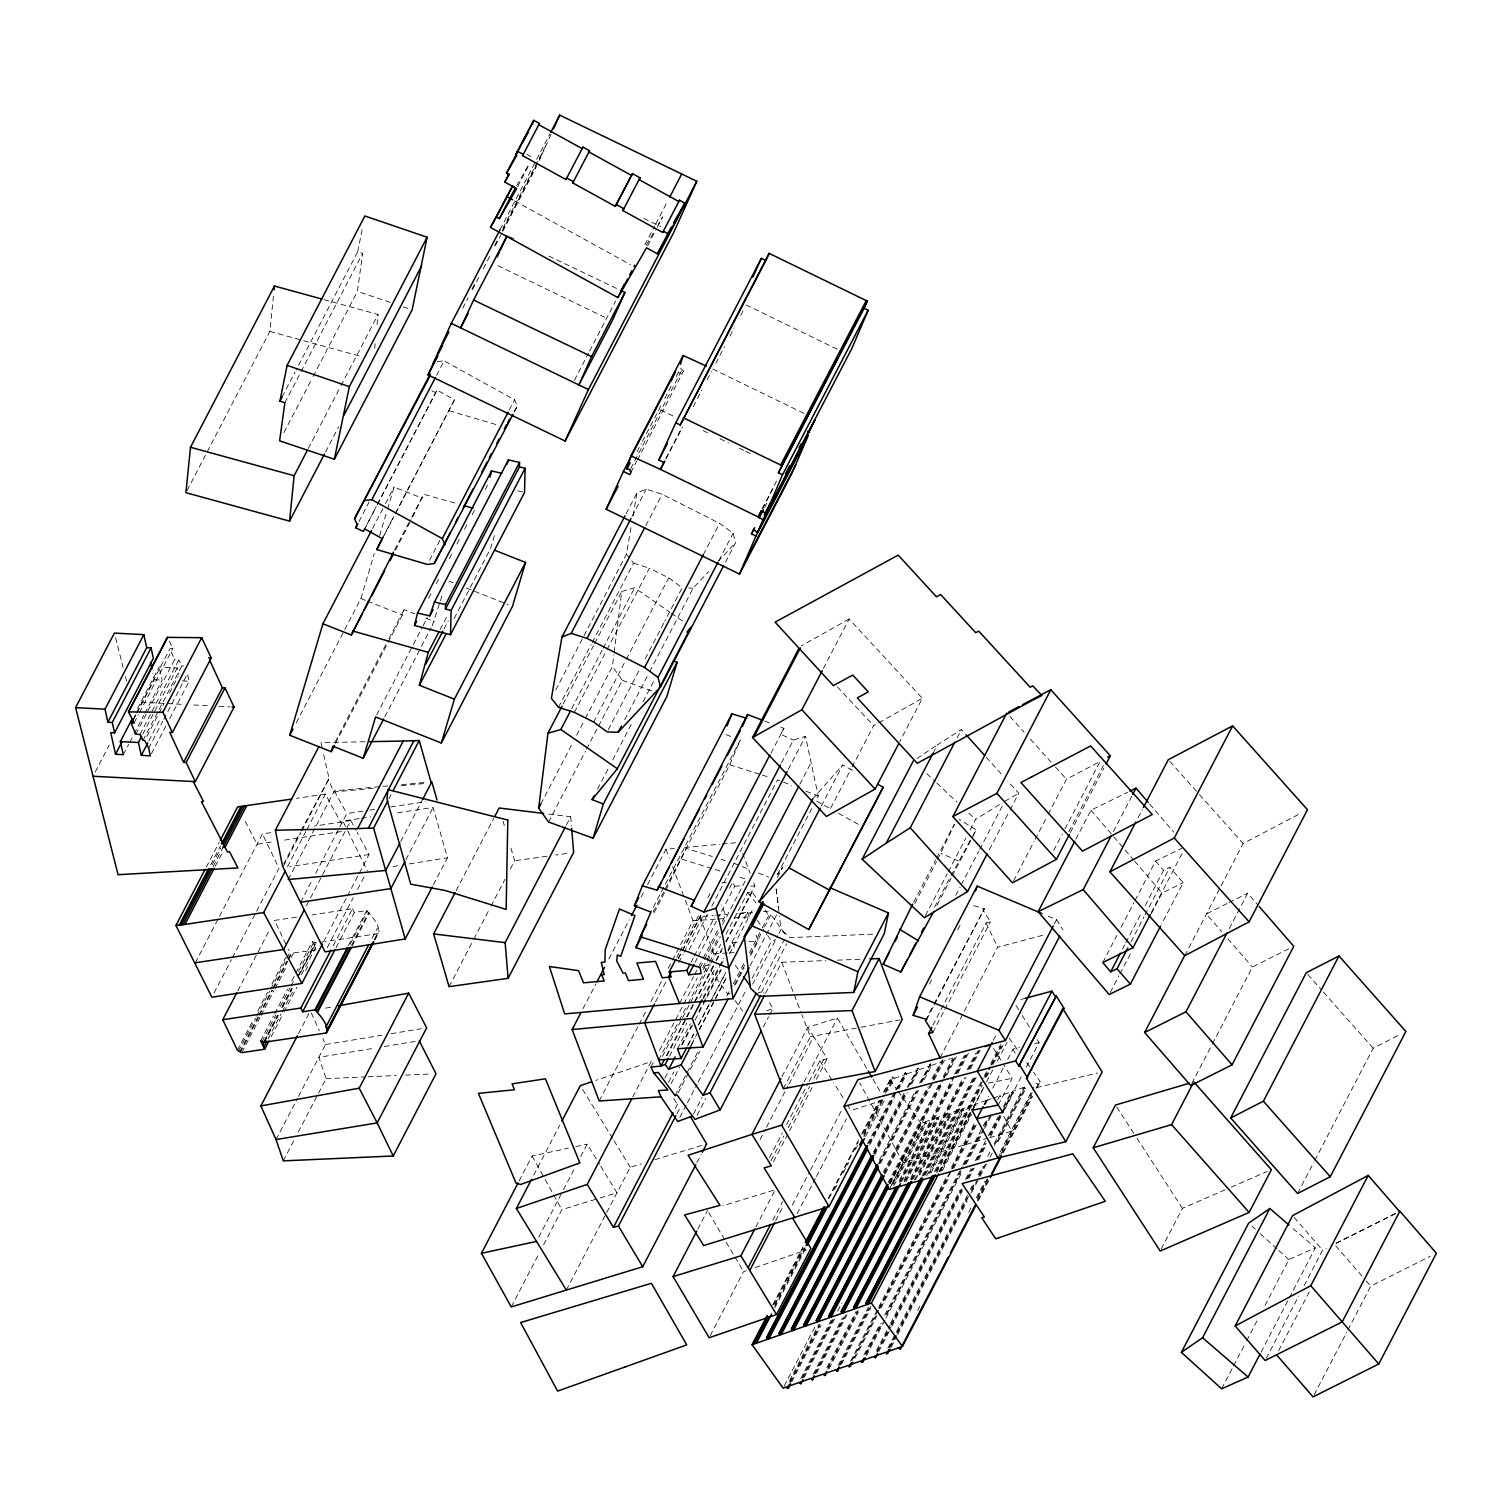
<?xml version="1.0" encoding="UTF-8"?>
<svg xmlns="http://www.w3.org/2000/svg" width="1512" height="1512" viewBox="0 0 1512 1512"><rect width="100%" height="100%" fill="white"/><g stroke="black" fill="none" stroke-linecap="round" stroke-linejoin="round"><path stroke-width="0.75" stroke-dasharray="5 3.75" d="M187.016 490.606L269.873 331.43L273.407 296.257M324.003 299.622L378.076 314.458L376.923 325.912M374.674 348.346L375.127 343.734M585.333 718.559L612.454 666.452L613.91 654.753M614.193 652.409L621.734 591.513L634.624 587.79L669.268 611.831M313.116 376.488L357.399 291.419L362.653 253.392L357.701 251.729L296.125 370.024M336.042 947.608L354.356 912.435L366.641 910.564C371.574 915.818 381.761 926.894 377.792 933.679L325.175 941.579M555.755 689.963L626.459 554.148L631.543 524.626M633.112 515.554L637.006 492.836L646.267 489.17L662.124 494.235L719.617 523.36L733.112 533.226L735.531 542.808L724.664 563.711M357.701 251.729L362.181 229.389M412.757 516.915L423.643 494.235L455.244 503.156M344.755 629.635L360.914 598.582L374.333 553.505M379.606 535.796L386.845 511.434M387.507 509.223L394.084 487.091L422.453 498.28M432.224 625.684L442.846 593.309M494.443 535.532L490.531 548.572L453.883 618.994M335.551 743.375L402.4 614.949L404.082 609.563L414.912 613.834M665.885 890.077L686.24 848.345L712.341 856.529M551.067 134.209L539.349 160.196M653.146 911.906L729.71 764.826L740.37 740.105L650.859 912.038M680.513 368.191L683.518 371.064L682.082 374.201L678.85 372.632M937.648 859.553L954.45 824.475M377.32 504.517L437.006 390.096L454.507 399.773L395.086 514.307M282.082 396.995L295.048 372.084M284.861 402.797L300 373.748M301.077 371.668L362.653 253.392M95.18 772.103L109.204 745.189M137.592 708.429L159.157 667L177.244 667.964L178.681 674.39M133.302 719.107L135.456 714.968M136.534 712.908L169.949 648.724L172.916 648.402L169.174 641.05M133.831 719.069L135.986 714.93M137.063 712.851L154.319 679.72L152.882 673.237M283.954 432.526L312.039 378.567M134.095 722.944L138.424 714.666M139.501 712.606L172.916 648.402M123.285 754.677L128.671 744.32M129.749 742.26L132.98 736.042M134.058 733.981L143.772 715.346M144.85 713.267L162.086 680.135L159.157 667M135.759 734.208L174.56 659.667L169.949 648.724M139.954 734.435L178.756 659.893L174.56 659.667M142.752 734.227L177.244 667.964M143.016 740.445L181.818 665.904L178.756 659.893M146.91 736.401L164.165 703.269M169.552 692.912L178.17 676.337M148.856 740.861L160.707 718.087M148.705 748.289L162.71 721.375M163.787 719.315L187.507 673.747L189.17 681.288L167.605 722.698M308.297 448.478L339.916 387.752M341.013 385.654L378.076 314.458M151.446 753.751L166.528 724.758M325.534 451.993L338.631 426.875M517.728 186.581L529.54 163.863M500.056 229.654L535.588 161.482M536.684 159.384L549.914 133.85M502.929 228.123L546.399 144.566M471.952 289.075L475.203 282.82M494.67 245.454L497.977 239.085M502.249 230.882L538.083 162.03M539.104 160.083L541.334 155.793M462.729 308.259L468.153 297.845M472.481 289.51L478.983 277.017M483.33 268.682L490.909 254.11M495.256 245.776L501.757 233.283M502.834 231.204L536.439 166.641M358.968 521.564L369.079 501.965M436.552 375.354L444.112 360.858L514.59 399.792L517.331 406.123L514.08 412.341M363.296 531.468L376.242 506.596M364.732 528.935L376.601 506.142M377.679 504.063L437.006 390.096M372.519 528.52L384.388 505.726M385.465 503.666L394.084 487.091M206.237 867.226L219.24 842.26M210.678 864.751L220.412 846.04M212.228 864.637L220.903 847.986M382.234 538.612L394.103 515.819M395.18 513.74L454.507 399.773M384.294 535.04L394.008 516.386M213.154 866.433L222.888 847.703M215.271 866.187L222.85 851.615M296.239 722.849L343.678 631.714M394.537 550.16L410.716 519.088M411.793 517.028L423.643 494.235M395.501 550.066L411.68 518.994M195.331 962.785L262.426 833.887L273.181 832.318M335.078 742.108L387.904 640.615M388.981 638.555L404.082 609.563M429.502 560.29L440.294 539.576M509.204 410.149L514.59 399.792M214.024 993.044L231.336 959.78M232.432 957.701L278.964 868.285L262.426 833.887M283.632 864.07L299.924 832.791M301.001 830.693L329.068 778.51L323.001 751.615M283.481 866.092L300.85 832.734M301.928 830.636L329.068 778.51M287.469 866.811L305.878 831.468M306.955 829.389L325.363 794.027L341.41 823.624M428.652 598.298L431.922 592.024M436.269 583.67L439.538 577.395M449.329 558.59L452.598 552.315M456.945 543.942L460.215 537.686M464.562 529.313L467.832 523.039M472.179 514.685L475.448 508.41M485.239 489.604L488.508 483.33M288.206 879.549L334.36 790.908L387.733 785.919M376.677 714.892L412.266 646.55M413.343 644.471L421.961 627.896M423.039 625.836L427.348 617.539M237.838 990.776L269.079 930.768M384.785 716.82L420.374 648.478M421.451 646.399L431.147 627.763M440.143 629.559L447.684 615.063M300.661 902.229L311.491 881.42M315.687 873.369L346.796 813.588L367.624 810.451M443.942 629.105L448.251 620.827M574.409 380.192L588.508 353.109M589.585 351.03L615.611 301.058M644.868 244.831L654.62 226.082M655.717 224.003L667.642 201.096M647.627 245.776L656.227 229.257M657.304 227.197L662.672 216.877L658.022 224.929M306.426 905.782L350.784 820.543L356.076 830.409M237.422 1050.216L253.581 1019.182M257.89 1010.904L267.586 992.288M271.895 984.01L285.9 957.115M238.348 1051.312L255.585 1018.2M256.662 1016.14L269.59 991.305M270.667 989.226L285.749 960.271M286.826 958.192L290.058 951.993L288.376 949.347M239.595 1052.125L257.909 1016.952M258.968 1014.873L271.895 990.039M272.973 987.979L286.978 961.084M288.055 959.005L291.287 952.806L290.058 951.993M240.295 1052.409L258.59 1017.236M259.667 1015.157L272.595 990.322M273.672 988.262L287.677 961.367M288.754 959.288L291.986 953.089L316.367 949.895M241.712 1052.654L260.026 1017.481M261.103 1015.421L274.012 990.587M275.089 988.508L286.94 965.752M291.249 957.474L293.404 953.335M260.612 1040.785L273.54 1015.969M274.617 1013.891L287.545 989.056M291.854 980.797L312.322 941.466L316.027 942.94L322.888 941.919M261.992 1041.673L275.997 1014.779M280.306 1006.501L290.002 987.884M291.079 985.805L294.311 979.606M298.62 971.328L313.702 942.354M388.811 798.922L390.984 794.745M263.542 1042.165L277.546 1015.27M281.856 1006.992L291.551 988.375M298.015 975.958L315.252 942.845M264.789 1040.672L277.717 1015.837M282.026 1007.559L291.721 988.942M298.185 976.525L314.345 945.472L312.322 941.466M264.335 1042.259L278.34 1015.365M282.649 1007.087L292.326 988.47M300.945 971.914L316.027 942.94M268.021 1038.933L280.93 1014.098M282.007 1012.038L293.857 989.264M301.398 974.786L315.403 947.892L314.345 945.472M271.12 1036.797L282.971 1014.042M284.048 1011.963L296.976 987.147M305.594 970.591L307.749 966.452M323.549 941.844L346.286 898.185M347.363 896.106L358.193 875.316M359.27 873.237L369.004 854.526L357.134 832.394M327.235 947.684L353.241 897.731M357.569 889.396L365.148 874.843M333.169 945.945L352.561 908.712L311.963 914.911M298.507 1033.622L309.261 1012.946M400.699 841.579L422.169 800.358M348.327 945.737L366.641 910.564M350.179 944.131L367.416 911.018M351.559 945.265L368.796 912.152M352.126 945.907L369.363 912.794M405.877 859.742L433.793 806.142M372.084 938.29L377.471 927.952M374.674 938.82L378.983 930.542M374.56 939.897L377.792 933.679M374.863 939.916L379.172 931.638M276.034 1139.557L297.543 1098.241M298.507 1096.389L325.515 1044.508L322.831 1038.593M636.968 451.861L641.315 443.488M642.411 441.391L660.914 405.84M664.808 398.45L671.8 384.936M676.147 376.564L679.417 370.289M630.731 468.569L682.422 369.136M630.901 472.5L636.703 460.99M637.44 459.95L683.518 371.064M283.292 1160.876L293.99 1140.313M298.261 1132.091L326.101 1078.642L318.843 1057.323L375.127 1048.062M626.138 513.74L637.006 492.836M433.377 884.822L447.476 857.776L433.112 807.446L396.106 813.021M632.129 516.348L646.267 489.17M665.904 458.23L682.158 427.008M665.942 459.005L682.309 427.575M693.195 406.671L696.446 400.396M697.372 398.62L701.889 389.945M707.125 379.89L711.472 371.555M715.8 363.239L724.475 346.588M729.88 336.174L734.227 327.839M740.729 315.346L743.98 309.11M645.813 525.59L662.124 494.235M456.189 890.549L493.8 818.313M558.514 707.332L591.135 644.641M592.231 642.543L633.566 563.144L626.459 554.148M563.144 704.063L593.517 645.7M594.594 643.621L621.734 591.513M571.706 708.655L602.078 650.311M603.156 648.213L634.624 587.79M574.352 712.379L605.896 651.785M606.973 649.688L649.404 568.21L668.682 577.867L682.177 587.733L664.77 621.167M540.861 804.006L572.311 743.564M576.658 735.229L584.256 720.638M449.083 986.656L472.708 941.258M473.785 939.198L489.907 908.221M490.984 906.16L504.951 879.322M510.319 869.003L514.628 860.744L510.111 845.359M593.63 722.037L625.174 661.443M626.27 659.364L668.682 577.867M548.572 822.037L585.465 751.162M586.543 749.083L597.391 728.236M598.487 726.157L622.358 680.305L612.454 666.452M608.221 729.823L639.765 669.23M645.189 658.778L663.692 623.265M703.307 554.715L719.617 523.36M566.395 825.004L570.685 816.745L545.832 813.702M624.645 719.788L648.572 673.823M649.65 671.725L693.157 588.149L708.618 571.612M597.523 789.169L608.372 768.323M612.7 759.988L632.243 722.471M643.091 701.644L653.94 680.797M718.956 560.385L733.112 533.226M762.142 508.769L777.319 479.606M762.634 508.637L773.464 487.828M764.6 507.389L767.869 501.115M582.933 1008.806L595.879 983.953M608.826 959.08L629.313 919.712M641.183 896.918L643.337 892.779M647.646 884.482L665.979 849.271L674.276 848.497M654.11 912.681L664.808 892.118M519.164 1180.853L532.092 1156.018L568.342 1148.194M533.698 1175.183L559.705 1125.211M771.007 753.222L783.934 728.368L779.663 726.743M823.378 668.493L849.139 618.994L922.339 698.279L899.791 741.598M599.206 1101.001L638.026 1026.402M639.103 1024.323L646.663 1009.827M650.973 1001.53L661.765 980.816M668.228 968.379L671.479 962.161M672.557 960.101L693.044 920.732L684.841 899.073M676.714 957.587L678.85 953.467M679.928 951.407L699.187 914.401M707.748 897.939L710.961 891.778M655.452 1002.021L666.301 981.156M678.094 958.513L700.755 915.006M678.453 958.702L681.666 952.522M682.725 950.481L700.925 915.516M781.515 762.861L793.384 740.086L805.48 736.306L818.275 796.087L816.121 800.226M678.756 962.577L683.027 954.355M684.104 952.295L703.382 915.289M538.707 1237.27L562.407 1191.739M563.485 1189.66L574.258 1168.965M580.721 1156.548L587.204 1144.13L599.489 1164.202M689.113 949.725L707.446 914.495M711.774 906.198L777.546 779.833L791.778 785.446M788.243 769.457L805.48 736.306M511.245 1306.935L539.255 1253.108M543.564 1244.83L561.878 1209.638L597.902 1198.638M691.116 962.161L693.271 958.041M694.329 955.981L714.666 916.915M729.653 888.13L732.866 881.95L734.662 886.334L717.538 919.239M695.048 962.426L697.183 958.324M698.26 956.264L716.461 921.299M679.568 1003.514L693.479 976.79M694.556 974.73L702.04 960.328M703.118 958.268L718.105 929.483M722.396 921.262L725.59 915.081L721.47 904.97M632.734 1096.975L651.162 1061.594L595.804 1080.4M700.132 967.604L703.345 961.443M704.422 959.383L718.332 932.658M722.623 924.418L746.172 879.19L737.308 876.431M650.935 1067.094L654.167 1060.876M659.553 1050.519L697.315 977.981M702.702 967.623L718.88 936.552M703.231 969.532L706.444 963.352M707.522 961.292L720.373 936.627M799.829 784.237L811.698 761.443M658.684 1059.931L678.17 1022.509M679.247 1020.43L686.826 1005.877M687.903 1003.798L708.466 964.278M709.563 962.199L713.891 953.883L699.867 916.707L713.456 915.478M662.426 1056.397L720.676 944.49M726.062 934.132L747.646 892.685L752.125 892.137L758.495 900.963M666.376 1055.697L714.911 962.445M715.989 960.366L724.626 943.79M725.703 941.711L754.828 885.767L753.297 881.704M666.905 1055.848L715.459 962.596M716.537 960.517L721.923 950.16M726.232 941.881L752.125 892.137M669.514 1056.226L686.769 1023.095M699.697 998.26L715.856 967.207M703.061 997.655L718.219 968.531M719.296 966.452L723.624 958.135M727.971 949.819L747.438 912.397L736.117 913.418M677.452 1048.723L690.436 1023.775M703.42 998.808L719.655 967.623M720.751 965.544L723.983 959.307M728.33 950.991L732.658 942.675L739.633 942.222M681.61 1044.471L691.324 1025.835M698.865 1011.358L702.097 1005.14M703.174 1003.061L720.411 969.929M664.883 1078.15L668.115 1071.932M682.139 1045L694.008 1022.207M695.085 1020.127L705.858 999.413M706.936 997.334L723.133 966.262M729.597 953.826L752.239 910.318M668.531 1082.29L673.917 1071.932M687.941 1045L693.328 1034.643M698.733 1024.285L711.661 999.413M712.738 997.334L725.684 972.481M687.62 1045.983L694.121 1033.509M698.449 1025.193L709.26 1004.403M710.356 1002.324L725.495 973.199M777.3 874.805L811.812 808.523M777.489 877.376L782.762 867.245L777.262 874.597M671.082 1083.726L679.72 1067.151M691.589 1044.357L698.053 1031.921M699.13 1029.861L727.178 975.977M690.833 1046.209L695.142 1037.912M699.451 1029.634L727.48 975.807M566.338 1290.095L630.258 1167.264L641.504 1163.843M821.243 806.142L842.694 764.959L852.522 770.383M675.07 1095.652L698.79 1050.065M726.837 996.2L732.224 985.843M733.301 983.764L745.17 960.97M749.498 952.692L761.349 929.899M762.426 927.82L768.909 915.384L770.931 914.647L786.259 935.833M678.17 1092.855L699.735 1051.407M734.265 985.106L745.038 964.391M750.443 954.015L763.39 929.162M764.467 927.083L770.931 914.647M735.512 984.652L744.169 968.02M750.67 955.546L758.23 940.993L755.093 932.658M830.655 808.202L851.067 769.003M852.125 766.943L873.615 725.684L922.339 698.279M675.24 1108.674L677.395 1104.516L680.721 1103.647M750.122 965.771L776.885 914.363M676.96 1113.626L680.211 1107.37M679.852 1117.311L686.316 1104.875M687.393 1102.796L697.108 1084.161M698.185 1082.082L746.72 988.848M752.125 978.472L771.536 941.182L775.75 939.651M752.579 984.199L777.886 935.588M778.945 933.565L781.042 929.502L779.436 916.026M693.498 1114.042L702.116 1097.466M758.211 989.717L784.104 939.973M697.108 1115.232L705.726 1098.657M761.443 992.326L786.75 943.715M765.507 993.478L781.761 962.275L825.798 960.592M763.258 1027.102L768.644 1016.763M769.721 1014.684L772.953 1008.466L768.361 1000.698M696.881 1162.652L701.228 1154.336M933.055 753.222L937.421 744.849L961.405 729.578L964.505 733.018M697.826 1229.067L707.503 1210.469M957.058 737.932L961.405 729.578M781.969 1076.714L807.71 1027.291L837.383 1018.048L867.037 1068.965M783.292 1088.716L810.375 1036.703L801.946 1014.817M760.063 1139.557L765.412 1129.256M766.49 1127.196L787.941 1086.013M789.018 1083.953L813.683 1036.571L807.71 1027.291M804.138 1081.912L837.383 1018.048M769.476 1157.625L782.328 1132.923M786.618 1124.682L808.069 1083.48M809.147 1081.42L819.863 1060.819L827.102 1058.721L813.683 1036.571M771.025 1160.649L783.896 1135.928M788.187 1127.687L809.638 1086.485M813.928 1078.245L823.567 1059.704M773.482 1161.726L812.095 1087.563M816.385 1079.322L827.102 1058.721M913.758 902.04L935.569 860.177M936.646 858.079L954.091 824.588M914.76 903.533L936.552 861.651M755.943 1226.893L775.297 1189.717L722.812 1205.782M925.457 915.61L947.23 873.804M948.326 871.725L965.733 838.272M970.08 829.918L975.523 819.466L1000.849 803.722M710.224 1335.663L743.545 1271.63L747.419 1270.307M934.624 907.068L949.876 877.754M950.972 875.675L971.819 837.667M772.821 1220.203L782.498 1201.605M937.005 905.253L951.18 878.018M952.258 875.939L976.242 829.88L959.251 819.466M775.618 1220.77L783.14 1206.311M792.269 1205.064L809.43 1172.102M810.508 1170.042L841.598 1110.318M955.773 895.387L960.12 887.015M961.216 884.917L978.623 851.483M979.719 849.385L1003.647 803.401M797.089 1213.645L815.327 1178.623M816.404 1176.563L846.418 1118.88M989.321 849.744L1008.92 812.114M1009.997 810.016L1018.71 793.29L1007.861 781.231M929.464 984.085L931.638 979.927M957.72 929.823L960.989 923.548M772.689 1305.083L803.08 1246.682M828.066 1198.714L860.63 1136.155M861.708 1134.057L879.077 1100.698M883.424 1092.363L889.944 1079.851L893.025 1078.774L891.985 1077.338L893.252 1076.884L894.272 1078.339L887.752 1090.851M773.653 1304.648L802.966 1248.345M829.011 1198.279L858.325 1141.976M862.672 1133.641L880.041 1100.263M884.388 1091.929L891.985 1077.338M774.919 1304.213L804.233 1247.891M834.624 1189.509L836.797 1185.332M843.318 1172.821L848.742 1162.388M855.244 1149.876L858.514 1143.62M863.938 1133.206L881.307 1099.829M885.654 1091.494L893.252 1076.884M774.692 1306.084L805.083 1247.702M863.711 1135.077L884.331 1095.463M885.427 1093.384L893.025 1078.774M774.862 1307.729L806.331 1247.249M863.881 1136.722L883.424 1099.186M925.382 1020.581L932.98 1005.971M934.076 1003.873L984.388 908.75L970.761 904.762M865.525 1136.57L884.841 1099.489L850.708 1110.64M926.78 1019.39L933.301 1006.879M934.397 1004.781L984.388 908.75M867.491 1143.904L894.631 1091.758M895.728 1089.679L905.669 1072.556L906.69 1073.992L899.092 1088.602M868.757 1143.469L895.898 1091.324M896.994 1089.245L905.669 1072.556M869.627 1143.261L896.767 1091.116M897.844 1089.037L905.442 1074.446L904.403 1072.991M869.778 1144.905L894.745 1096.937M932.904 1025.231L986.164 922.944L990.473 921.734L982.97 909.94M932.866 1032.375L943.734 1011.49M944.83 1009.411L990.473 921.734M1013.607 880.74L1034.095 841.371M1035.172 839.311L1047.041 816.518M1048.118 814.439L1066.451 779.228L1100.074 761.481L1063.39 831.921M873.426 1152.068L906.009 1089.509M907.087 1087.411L918.105 1068.209L919.145 1069.646L911.547 1084.255M873.596 1153.713L904.006 1095.312M908.334 1086.977L918.105 1068.209M874.465 1153.505L905.953 1093.044M910.3 1084.69L917.897 1070.099L916.858 1068.644M874.635 1155.149L907.2 1092.59M879.341 1160.233L915.176 1091.399M919.523 1083.064L930.542 1063.881L931.581 1065.317L922.906 1082.006M878.434 1163.975L916.442 1090.984M920.77 1082.649L930.542 1063.881M879.304 1163.767L917.293 1090.776M921.64 1082.441L930.315 1065.752L929.275 1064.297M880.57 1163.333L918.559 1090.341M940.029 1057.852L997.618 947.211L1044.773 934.737M883.102 1172.594L927.612 1087.09M931.94 1078.755L940.634 1062.067M884.369 1172.159L928.878 1086.656M933.206 1078.302L942.978 1059.534M884.142 1174.03L931.902 1082.271M932.98 1080.192L942.751 1061.424L941.711 1059.988M885.389 1173.596L933.15 1081.836M934.246 1079.757L944.017 1060.97L951.464 1058.381M1053.694 850.576L1062.312 834M1068.852 831.77L1103.363 765.488M887.941 1182.856L938.952 1084.841M943.299 1076.506L953.07 1057.738M1070.42 832.45L1103.854 768.228M889.188 1182.422L942.373 1080.229M943.469 1078.15L953.24 1059.364M890.039 1182.214L943.242 1080.022M944.32 1077.943L955.187 1057.077M784.18 1386.05L815.667 1325.57M889.491 1183.764L920.978 1123.284L924.059 1122.188L925.079 1123.643L893.611 1184.104M890.228 1183.858L941.239 1085.843M946.682 1075.41L956.453 1056.642M789.453 1380.796L818.748 1324.474M891.494 1184.765L924.059 1122.188M889.207 1189.471L903.099 1162.766L987.449 1138.253M789.604 1382.44L820.014 1324.039M892.741 1184.312L925.306 1121.753L936.476 1117.859L937.516 1119.296L904.932 1181.855M790.474 1382.233L819.787 1325.929M791.74 1381.798L821.054 1325.476M893.781 1185.767L926.346 1123.189L925.306 1121.753M1075.864 839.198L1090.965 810.205L1127.82 792.156M899.281 1180.588L953.562 1076.317M954.658 1074.238L964.429 1055.471M899.451 1182.233L954.809 1075.882M955.905 1073.785L965.677 1055.017M900.302 1182.044L952.428 1081.93M956.756 1073.596L966.527 1054.828M901.568 1181.609L953.675 1081.515M958.022 1073.161L968.89 1052.314M800.774 1378.547L831.184 1320.146M903.911 1180.418L936.476 1117.859M802.04 1378.112L832.45 1319.73M904.1 1182.082L937.742 1117.425L948.931 1113.512L949.971 1114.968L918.483 1175.448M802.891 1377.886L833.282 1319.503M837.629 1311.169L841.976 1302.815M804.157 1377.451L834.548 1319.069M906.198 1181.42L938.782 1118.861L937.742 1117.425M910.64 1178.358L962.747 1078.264M967.094 1069.91L975.769 1053.24M910.81 1180.003L962.917 1079.908M968.341 1069.475L978.113 1050.708M911.66 1179.795L964.864 1077.602M969.192 1069.249L978.963 1050.481M912.908 1179.36L966.111 1077.168M970.458 1068.833L980.211 1050.065M813.229 1374.2L842.543 1317.878M914.193 1180.248L948.931 1113.512M814.495 1373.746L843.809 1317.443M915.459 1179.814L950.197 1113.078L961.348 1109.184L962.388 1110.64L929.823 1173.199M815.365 1373.576L845.756 1315.175M816.612 1373.123L847.022 1314.741M919.75 1175.013L951.237 1114.533L950.197 1113.078M921.98 1176.09L974.087 1075.996M993.252 1040.426L996.465 1034.284M923.246 1175.656L975.353 1075.561M1054.355 923.889L1056.529 919.712L1046.058 915.27M924.097 1175.448L976.204 1075.353M925.344 1175.013L977.451 1074.9M826.743 1367.793L856.057 1311.471M926.61 1175.92L961.348 1109.184M827.99 1367.339L857.304 1311.036M928.954 1173.388L962.615 1108.75L973.804 1104.837L974.843 1106.293L941.182 1170.931M827.782 1369.229L858.173 1310.847M829.048 1368.814L858.362 1312.492M931.09 1172.764L963.654 1110.205L962.615 1108.75M934.416 1171.743L983.272 1077.905M984.35 1075.807L986.523 1071.649M990.87 1063.295L1000.642 1044.527M935.682 1171.327L983.443 1079.568M984.52 1077.47L989.963 1067.056M991.04 1064.958L1000.812 1046.191M936.533 1171.101L981.042 1085.597M985.389 1077.262L990.814 1066.829M991.91 1064.75L1001.681 1045.983M1113.38 831.619L1131.694 796.427M936.703 1172.764L982.29 1085.181M986.637 1076.827L988.81 1072.651M993.157 1064.316L1002.928 1045.548M838.102 1365.525L868.493 1307.124M939.065 1171.573L971.63 1109.014M939.784 1171.687L972.348 1109.128M973.444 1107.049L985.389 1084.104M986.467 1082.025L992.987 1069.513M997.315 1061.159L1007.087 1042.392M839.368 1365.09L868.663 1308.768M940.313 1171.138L983.783 1087.733M840.218 1364.882L870.61 1306.481M841.466 1364.448L870.78 1308.126M942.43 1170.496L971.743 1114.193M850.538 1361.197L877.678 1309.052M878.755 1306.973L947.155 1175.58M951.502 1167.245L975.372 1121.356M984.066 1104.686L986.24 1100.509L987.26 1101.946L988.508 1101.511L987.487 1100.056L991.211 1098.77M984.199 1104.573L988.47 1096.37M992.741 1088.168L1003.42 1067.661M1007.691 1059.458L1013.04 1049.196L1019.542 1047.533M851.785 1360.743L877.829 1310.696M878.926 1308.617L950.575 1170.968M951.653 1168.889L975.542 1123M985.314 1104.232L987.487 1100.056M853.732 1358.456L878.699 1310.488M879.776 1308.409L951.426 1170.761M952.522 1168.681L975.316 1124.89M854.979 1358.022L876.695 1316.309M881.023 1307.956L949.423 1176.582M953.77 1168.247L976.563 1124.437M1138.026 817.86L1142.354 809.544M864.032 1354.771L880.324 1323.491M884.671 1315.138L961.745 1167.075M962.823 1164.996L985.635 1121.186M865.299 1354.317L881.59 1323.038M885.938 1314.703L963.012 1166.64M964.089 1164.542L980.381 1133.263M984.728 1124.928L987.979 1118.672M997.75 1099.904L999.923 1095.727L1011.112 1091.834L1012.133 1093.271L990.417 1134.983M866.168 1354.128L882.441 1322.849M886.788 1314.495L960.611 1172.688M964.958 1164.353L983.405 1128.897M984.501 1126.818L991.003 1114.306M866.338 1355.773L884.803 1320.316M885.881 1318.237L961.878 1172.254M966.225 1163.919L983.594 1130.541M984.671 1128.462L992.269 1113.853M998.26 1105.026L1012.152 1078.321L1003.495 1064.391M876.487 1350.424L889.528 1325.4M890.606 1323.302L960.082 1189.849M965.506 1179.417L970.95 1168.984M975.278 1160.649L987.223 1137.704M988.319 1135.625L998.09 1116.858M1003.514 1106.425L1011.112 1091.834M876.658 1352.068L889.68 1327.045M890.776 1324.947L961.33 1189.396M966.773 1178.963L972.197 1168.549M976.525 1160.195L985.219 1143.526M989.566 1135.172L1002.588 1110.148M1003.666 1108.069L1012.36 1091.38L1023.529 1087.487L1024.569 1088.923L995.255 1145.245M877.508 1351.86L890.549 1326.837M891.626 1324.758L962.199 1189.188M967.623 1178.774L973.048 1168.341M977.395 1160.006L986.07 1143.318M1002.777 1112.284L1021.98 1075.372M1026.251 1067.17L1039.065 1042.562L1035.682 1037.1M878.774 1351.426L890.719 1328.481M891.815 1326.402L962.369 1190.851M968.89 1178.339L974.314 1167.907M978.661 1159.553L986.259 1144.962M990.606 1136.627L1003.628 1111.603M1004.705 1109.506L1013.399 1092.836L1012.36 1091.38M887.827 1348.175L895.425 1333.565M896.521 1331.486L969.249 1191.758M970.345 1189.679L972.499 1185.502M977.943 1175.07L982.271 1166.735M987.714 1156.302L989.869 1152.144M994.216 1143.79L1023.529 1087.487M889.094 1347.721L895.614 1335.209M896.692 1333.13L967.264 1197.58M971.592 1189.245L974.862 1182.97M979.209 1174.635L983.537 1166.3M994.405 1145.434L1024.796 1087.052L1025.816 1088.489L996.502 1144.792M889.944 1347.532L896.465 1335.02M897.561 1332.922L970.288 1193.214M971.384 1191.116L977.886 1178.604M978.982 1176.525L985.484 1164.013M891.211 1347.079L896.635 1336.665M897.712 1334.567L967.189 1201.095M971.536 1192.76L979.133 1178.169M980.23 1176.071L988.905 1159.402M990.001 1157.304L992.174 1153.146M917.614 1310.469L920.884 1304.213M968.644 1212.454L971.895 1206.198M976.242 1197.844L984.936 1181.174M1000.131 1151.974L1033.792 1087.317M977.508 1197.428L987.279 1178.661M997.939 1157.927L1032.091 1092.288M977.281 1199.299L988.149 1178.434M1001.171 1153.41L1031.562 1095.028M977.451 1200.944L988.3 1180.097M1002.418 1152.994L1031.732 1096.672M1036.079 1088.338L1038.234 1084.161L1037.213 1082.724L1040.313 1081.647L1033.565 1072.197M978.415 1200.509L989.283 1179.662M1003.401 1152.541L1032.696 1096.238M1037.043 1087.903L1040.313 1081.647M1102.758 962.539L1116.763 935.626M1121.072 927.328L1134 902.494M1135.077 900.415L1155.565 861.084L1181.855 848.213M1122.547 949.026L1124.701 944.887M1125.778 942.808L1140.88 913.834M1145.189 905.537L1163.503 870.345L1169.834 867.283L1183.178 882.687L1161.632 924.097M1131.033 941.825L1143.96 916.99M1145.038 914.911L1169.834 867.283M1151.35 912.511L1182.611 852.466M1110.262 992.439L1118.88 975.883M1119.957 973.804L1130.749 953.108M1151.218 913.758L1162.01 893.063L1183.178 882.687M1184.765 955.66L1243.129 843.526L1301.246 812.965M1229.275 928.595L1247.683 893.233L1257.719 904.819M1191.796 1083.48L1211.282 1046.039M1212.359 1043.96L1252.427 967.018L1289.641 948.364M1161.235 1249.006L1182.422 1208.315L1224.966 1189.868M1297.598 1193.478L1313.796 1162.35M1314.873 1160.29L1373.198 1048.232L1399.753 1034.605M1221.62 1388.81L1232.469 1367.963M1233.565 1365.884L1245.491 1342.958M1246.587 1340.879L1258.513 1317.954M1265.015 1305.442L1288.886 1259.591L1315.364 1247.816L1290.738 1226.553M1261.121 1352.03L1288.243 1299.923M1289.32 1297.844L1315.364 1247.816M1266.224 1358.419L1298.732 1295.973M1304.157 1285.578L1322.565 1250.178L1326.364 1248.288M1278.698 1350.632L1310.242 1290.019M1314.155 1394.801L1346.795 1332.11M1347.872 1330.012L1370.722 1286.145L1430.333 1256.283M783.934 728.368L780.627 734.322L793.384 740.086M972.934 835.72L976.242 829.88M516.631 185.674L529.313 163.674M646.418 245.076L653.373 232.999M514.08 411.699L517.331 406.123M812.738 798.903L842.694 764.959M718.03 561.557L735.531 542.808M917.009 758.495L937.421 744.849M1004.743 801.303L1018.71 793.29M849.139 618.994L801.473 645.813M1227.007 903.59L1206.33 913.966L1221.696 931.638M1229.067 902.569L1247.683 893.233M1336.23 1243.034L1399.847 1211.169M1336.003 1243.45L1395.538 1213.663M1231.316 1187.109L1267.15 1171.554M766.66 1010.829L772.953 1008.466M729.899 993.46L727.877 994.197L711.094 970.969L706.614 971.498L703.741 965.639L711.793 964.788M755.924 993.8L762.842 991.305L763.9 993.119M1024.569 1088.923L1025.816 1088.489M894.272 1078.339L905.442 1074.446M906.69 1073.992L917.897 1070.099M919.145 1069.646L930.315 1065.752M931.581 1065.317L942.751 1061.424M986.24 1100.509L975.07 1104.403L976.091 1105.839M993.063 1098.109L998.657 1096.162L1000.963 1097.183L999.923 1095.727M1012.133 1093.271L1013.399 1092.836M925.079 1123.643L926.346 1123.189M937.516 1119.296L938.782 1118.861M949.971 1114.968L951.237 1114.533M755.187 1267.642L806.633 1249.914M1038.234 1084.161L1035.947 1083.159M962.388 1110.64L963.654 1110.205M654.98 1159.723L706.652 1143.922M600.151 1197.939L616.972 1192.798L600.718 1166.224M989.661 1137.61L1011.83 1131.222L1002.91 1114.816M1020.846 999.489L1025.287 998.298M1034.737 1043.658L1039.065 1042.562M1036.495 1087.638L1097.617 1073.01M575.826 1146.587L587.204 1144.13M988.111 1083.178L1012.152 1078.321M856.416 1028.084L810.375 1036.703M861.046 1027.215L899.961 1019.92M325.59 1008.145L332.054 1006.973M325.515 1044.508L381.799 1035.247M391.079 1033.698L421.262 1028.727M384.407 1046.531L416.915 1041.163M393.12 866.527L397.75 865.771M409.298 863.919L447.476 857.776M369.004 854.526L289.718 866.659M566.773 853.448L555.717 855.017M350.784 820.543L314.364 826.1M341.372 831.524L281.1 840.634M271.139 842.165L257.04 844.244L243.715 818.597M325.363 794.027L296.295 798.393M369.93 810.092L374.56 809.392M390.739 806.954L425.439 801.719M359.1 818.616L342.903 821.073L346.796 828.973M361.406 818.275L370.667 816.877M296.522 917.179L274.466 920.411L286.392 945.208M546.871 856.264L514.628 860.744M437.422 361.576L444.112 360.858M750.803 886.183L754.828 885.767M401.663 784.615L427.178 782.233M373.256 788.3L333.793 791.986L328.142 778.567M401.096 785.692L426.63 783.31M684.558 847.533L719.731 844.225M722.074 844.017L736.155 842.694M721.867 882.951L726.27 882.554M734.662 886.334L742.978 885.597M715.724 915.27L727.045 914.231M738.895 913.891L754.507 912.473M763.428 911.66L770.118 911.056M693.044 920.732L715.932 919.164M718.219 919.012L725.08 918.559M734.227 917.935L750.235 916.839M748.931 941.598L758.23 940.993M713.891 953.883L727.348 952.995M729.597 952.862L734.076 952.56M326.101 1078.642L365.847 1076.865M368.191 1076.771L396.257 1075.523M405.613 1075.108L431.336 1073.955M872.651 934.189L789.907 937.629L781.042 929.502M837.383 960.139L860.574 959.251M364.978 741.768L320.979 742.657L322.491 749.385M688.773 587.979L693.157 588.149M181.818 665.904L183.557 665.998M182.366 680.929L189.17 681.288M154.319 679.72L162.086 680.135M181.156 704.308L138.386 702.04M219.032 706.312L229.881 706.898M193.706 704.97L209.922 705.839M517.765 490.814L524.513 492.534M269.873 331.43L301.36 340.068M303.628 340.691L359.988 356.133M449.026 410.697L497.353 424.948M681.95 859.213L712.946 868.852M715.157 869.551L721.81 871.611M729.71 764.826L760.158 774.371M762.332 775.07L768.852 777.111M721.035 859.251L725.382 860.63M633.566 563.144L649.404 568.21M390.247 302.419L357.399 291.419M403.402 306.86L407.767 308.353M622.358 680.305L652.031 691.078M764.694 721.073L771.101 723.511M725.949 734.605L732.016 736.911M448.913 581.118L453.241 582.819M466.395 588.055L508.108 604.573M425.722 618.125L434.379 621.545M360.914 598.582L365.28 600.302M367.473 601.171L402.4 614.949M734.076 863.352L750.349 869.778M806.047 791.173L818.275 796.087M758.495 873.048L768.701 877.149M958.589 861.008L940.918 853.278M548.856 256.038L618.578 289.454M643.791 218.446L660.801 226.649M497.92 265.715L606.671 318.2M739.538 448.308L743.62 450.292M746.134 304.951L837.667 349.461M712.795 369.022L804.308 413.551M660.555 409.884L675.429 417.123M703.042 430.542L709.412 433.642M720.033 438.801L728.519 442.94M745.718 451.294L751.993 454.356M431.789 390.776L435.569 392.629M514.647 200.888L630.391 264.638M526.837 154.394L530.807 156.586M816.707 801.114L830.598 808.882M838.555 813.305L858.4 824.399M671.196 613.173L684.048 622.093M1251.936 1226.138L1255.262 1229.143M1260.252 1233.66L1277.092 1248.912M1278.793 1250.443L1288.886 1259.591M926.761 773.615L935.172 781.515M936.854 783.103L957.02 802.078M968.795 813.135L975.523 819.466M837.383 686.939L873.615 725.684M1009.94 716.48L1024.059 732.167M1030.352 739.141L1053.902 765.28M1055.471 767.019L1066.451 779.228M986.183 757.134L1001.681 774.352M1169.853 761.462L1197.92 792.874M1199.47 794.632L1243.129 843.526M1373.198 1048.232L1323.246 991.891M1307.823 974.484L1321.715 990.152M1227.838 938.725L1252.427 967.018M1335.701 1245.812L1364.637 1279.133M1366.149 1280.872L1370.722 1286.145M1294.083 1217.387L1322.565 1250.178M1149.611 803.987L1173.766 832.167M1155.565 861.084L1163.503 870.345M1090.965 810.205L1133.036 859.27M1134.548 861.027L1162.01 893.063M747.646 892.685L756.076 902.872M764.977 909.959L768.909 915.384M735.323 965.28L740.804 972.877M735.021 1000.528L742.675 1011.112M1009.26 1038.234L1017.368 1049.555M1026.818 1062.766L1032.205 1070.307M889.944 1079.851L896.692 1089.283M898.033 1091.173L920.978 1123.284M757.38 920.317L762.539 927.914M767.68 935.493L771.536 941.182M1116.725 1107.011L1135.701 1136.287M1136.967 1138.253L1182.422 1208.315M1056.529 919.712L1063.012 929.899M843.091 1097.731L833.641 1082.724M819.863 1060.819L832.394 1080.74M1016.007 1005.442L1020.959 1013.399M1022.188 1015.384L1029.615 1027.328M993.611 1048.477L1002.267 1062.407M582.574 1089.377L612.776 1138.687M673.823 1098.657L677.395 1104.516M614.004 1140.691L630.258 1167.264M708.75 1212.586L724.985 1240.142M726.157 1242.108L743.545 1271.63M872.972 1079.133L881.269 1093.384M847.816 1105.461L849.744 1108.92M532.092 1156.018L544.093 1177.621M545.189 1179.587L561.878 1209.638M334.36 790.908L346.796 813.588M903.099 1162.766L859.742 1083.083M1013.04 1049.196L1015.27 1053.297M347.779 830.957L367.321 870.666M315.403 947.892L315.913 948.931M352.561 908.712L354.356 912.435M986.164 922.944L997.618 947.211M311.283 1012.964L319.334 1030.806M781.761 962.275L801.114 1012.624M665.979 849.271L669.268 857.928M672.557 866.584L684.029 896.899M742.619 853.411L750.047 873.104M732.658 942.675L734.851 948.515M747.438 912.397L749.952 919.05M503.042 821.186L504.328 825.571M115.573 637.667L123.115 667.397M125.439 676.544L126.611 681.118M776.091 888.848L778.623 907.351M776.223 889.037L779.171 913.777M570.685 816.745L571.46 826.024"/><path stroke-width="1.5" d="M445.435 609.109L445.549 604.554L519.542 462.426L508.41 459.913L434.416 602.059L429.843 615.856L417.52 613.097L414.496 625.477L450.519 634.681L524.513 492.534L525.118 468.248L519.429 466.962L445.435 609.109L451.124 610.394L525.118 468.248M450.519 634.681L451.124 610.394M519.429 466.962L519.542 462.426M321.754 298.998L274.447 286.014L190.493 447.287L185.919 492.685L289.567 521.111L324.456 454.091M274.069 289.775L274.447 286.014M289.567 521.111L294.141 475.713L307.219 450.576M673.35 660.838L677.092 662.332L666.886 696.484L593.101 838.196L548.572 822.037L538.688 808.164L547.949 733.244L562.048 706.142M625.042 515.819L561.954 637.006L551.408 698.317L558.514 707.332L574.352 712.379L593.63 722.037L607.125 731.902L618.106 732.318L660.479 686.996L723.568 565.809M334.36 459.232L349.348 386.656L427.121 237.233L364.865 215.989L287.091 365.394L279.928 401.152L284.861 402.797L279.625 440.824L334.36 459.232L412.133 309.828L427.121 237.233M762.218 902.116L744.301 936.533L750.462 988.243L759.326 996.37L853.694 992.439L857.909 971.725L888.489 912.983L830.012 887.695M888.489 912.983L884.274 933.698L853.694 992.439M494.613 550.198L525.552 562.445L454.394 699.149L419.372 685.276L428.274 652.352L439.066 631.638M690.058 964.202L686.845 970.383L688.621 974.767L701.095 973.633L700.132 967.604L635.909 947.646L650.859 912.038L634.416 905.782L642.373 885.786L657.191 890.228L747.571 714.571L762.558 720.26M742.373 726.573L747.571 714.571M490.001 477.13L491.513 470.95L501.776 473.256M334.473 745.435L331.222 751.653L289.756 735.267L322.925 623.794L351.294 634.983L393.46 552.239M593.101 838.196L603.326 804.044L677.092 662.332M331.222 751.653L332.923 746.248L363.22 758.249L375.6 716.953L441.334 743.016L512.492 606.312L525.552 562.445M454.394 699.149L441.334 743.016M739.481 574.069L755.981 536.004L808.24 435.607L791.74 473.691L739.481 574.069L606.161 509.242L623.36 471.46L629.824 474.598L631.26 471.442L629.653 470.667L630.164 469.514L626.875 469.041L630.901 455.887L683.159 355.49L706.444 366.131M680.476 364.26L683.159 355.49M506.917 464.279L508.41 459.913M1041.862 913.494L977.206 886.108L919.617 996.748L913.172 1015.402L926.78 1019.39L925.382 1020.581L932.866 1032.375L928.557 1033.584L940.029 1057.852M975.561 890.87L977.206 886.108M727.102 725.836L731.884 713.853L746.682 718.276M696.805 181.289L673.558 232.81L565.148 441.069L428.028 374.9L451.275 323.36L588.414 389.529L696.805 181.289L559.686 115.12L550.765 132.319M755.981 536.004L751.483 533.925L753.562 529.332L757.455 532.583L762.993 519.826L758.287 516.972L761.065 510.848L766.074 513.267L782.536 474.73L868.153 310.262L864.032 308.278L778.415 472.746L782.536 474.73M868.153 310.262L851.691 348.8L766.074 513.267M559.686 115.12L553.486 128.804M757.455 532.583L815.251 419.429L762.993 519.826M624.947 292.496L591.589 356.567L578.85 384.936L612.209 320.865L624.947 292.496L620.714 290.455M565.148 441.069L588.414 389.529M680.249 424.985L765.847 260.518L761.386 258.325L675.769 422.793L680.249 424.985L769.098 253.355L867.302 301.115L864.032 308.278M765.847 260.518L769.098 253.355M671.101 381.005L674.711 373.048M675.769 422.793L658.816 460.007L663.73 462.407L660.536 469.419L758.287 516.972L761.538 510.716M752.825 277.131L761.386 258.325M778.415 472.746L867.302 301.115M497.202 256.908L499.603 251.748M500.396 250.047L506.955 235.966L473.596 300.037L460.631 327.896L468.172 313.419M933.736 911.528L900.831 971.97L883.159 964.24L912.681 904.138M513.003 414.401L434.209 563.522L427.348 564.448L376.753 549.536L382.234 538.612L364.732 528.935L363.296 531.468L355.736 527.783L357.21 524.758L354.526 518.805L430.334 373.823M93.026 776.242L193.234 781.553L203.477 801.36L201.436 801.681L227.499 852.05L229.484 851.634L237.932 867.926L118.068 874.692L75.6 707.635L114.402 633.093L143.829 634.643L146.702 647.684L107.9 722.226L112.266 722.452L151.068 647.911L146.702 647.684M107.9 722.226L105.027 709.185L143.829 634.643M279.928 401.152L282.082 396.995M132.206 718.767L120.355 741.542L123.285 754.677L115.517 754.261L110.735 732.621L114.572 732.847L153.374 658.306L151.068 647.911M141.674 736.287L138.442 742.505L141.315 755.357L150.349 755.83L148.705 748.289L144.755 740.54L143.016 740.445L139.954 734.435L135.759 734.208L131.147 723.265L134.095 722.944L128.501 711.925L167.303 637.365L201.701 637.686L211.207 657.966L172.406 732.526L169.741 732.375L183.595 762.332L186.184 762.464L195.275 781.647L193.234 781.553M128.501 711.925L167.7 637.365M131.147 723.265L133.302 719.107M115.517 754.261L121.981 741.844M172.406 732.526L162.88 712.228L201.701 637.686M141.315 755.357L147.779 742.921M343.923 415.214L421.697 265.81M183.595 762.332L222.396 687.79L209.525 659.969M186.184 762.464L224.986 687.922L222.396 687.79M499.357 218.635L516.65 188.641L504.743 182.064L509.015 174.712L506.482 173.256L516.802 155.358L515.668 154.734L533.755 120.355L539.444 123.493L522.623 155.679L565.96 179.55L566.811 178.114L573.426 181.761L572.764 182.933L615.327 206.369L632.47 173.634L640.011 177.792L622.868 210.565L662.672 232.47L663.39 231.204L668.739 234.133L657.399 253.808L646.55 247.836L617.86 297.58L490.436 227.405L512.549 186.071L515.479 187.658L499.357 218.635L496.427 217.029L512.549 186.071M506.482 173.256L533.755 120.355M504.743 182.064L509.053 173.804M195.275 781.647L234.076 707.106L224.986 687.922M451.03 323.908L500.056 229.654M437.875 353.071L448.818 331.997M432.867 364.165L442.695 345.303M428.028 374.9L437.8 356.152M354.526 518.805L429.862 376.072M355.736 527.783L357.89 523.625M365.148 500.396L371.839 499.678L435.475 377.433M322.925 623.794L371.442 530.58M322.472 943.923L301.909 983.424L211.869 997.202L175.94 925.457L205.159 869.305M220.317 840.181L237.649 806.917L291.684 799.073M565.96 179.55L582.933 147.136L589.548 150.803L572.764 182.933M175.94 925.457L179.285 925.06L208.505 868.909M221.508 843.961L240.994 806.52M179.285 925.06L180.835 924.947L210.073 868.795M223.058 843.828L242.544 806.406M376.753 549.536L383.216 537.1M180.835 924.947L182.839 924.664L212.058 868.512M222.888 847.703L244.547 806.123M182.839 924.664L184.955 924.418L214.194 868.266M225.004 847.457L246.664 805.858M289.756 735.267L292.988 729.067M351.294 634.983L362.067 614.269M364.241 610.13L369.627 599.773M371.782 595.633L384.709 570.761M390.115 560.423L393.347 554.205M432.3 886.901L405.216 938.933L325.061 951.842L282.555 866.149L275.392 830.22L318.805 746.815M445.057 544.963L442.317 538.631L508.127 412.228M615.327 206.369L632.47 173.634M434.209 563.522L450.387 532.451M455.792 522.094L457.947 517.936M463.334 507.578L473.048 488.924M481.666 472.349L487.072 461.992M489.227 457.852L491.381 453.695M496.768 443.337L498.941 439.198M504.328 428.841L506.482 424.702M417.52 613.097L491.513 470.95M184.955 924.418L263.655 912.568L285.295 870.969M414.496 625.477L416.688 621.3M429.843 615.856L433.094 609.582M268.966 1040.936L264.657 1049.215L241.712 1052.654L237.422 1050.216L222.755 1019.731L236.76 992.836M363.22 758.249L383.708 718.899M425.609 664.316L442.865 631.184M621.016 290.644L624.267 284.388M669.816 196.919L681.723 174.012M617.86 297.58L627.537 279.002M629.691 274.882L631.827 270.743M419.372 685.276L446.323 633.49M304.252 909.94L283.689 949.46L195.331 962.785M662.672 232.47L679.512 200.227L684.86 203.175L668.739 234.133M275.392 830.22L357.607 828.614L403.213 741.05L419.202 740.54L431.26 782.876M657.399 253.808L671.366 226.97M357.607 828.614L368.361 828.179L413.948 740.596M405.216 938.933L373.615 828.103L387.733 801.001M393.158 790.568L419.202 740.54M264.657 1049.215L262.634 1044.811L264.789 1040.672M263.712 1047.211L266.944 1040.993M262.634 1044.811L260.612 1040.785L264.335 1042.259L326.082 1032.998C330.07 1026.213 319.882 1015.138 314.95 1009.884L302.646 1011.755L300.869 1008.031L331.015 950.084M302.646 1011.755L334.965 949.687M419.221 1040.785L436.023 1073.747L393.214 1155.981L283.292 1160.876L276.034 1139.557L260.858 1105.933L297.429 1035.682M399.792 843.337L385.673 870.439L288.206 879.549M422.585 799.546L431.827 781.798L437.006 799.961M314.95 1009.884L347.25 947.816M315.724 1010.337L348.025 948.27M317.085 1011.471L350.482 947.325M317.652 1012.114L351.049 947.967M404.951 861.557L390.852 888.602L300.661 902.229M325.779 1027.272L368.852 944.509M327.272 1029.861L372.519 942.94M326.082 1032.998L373.483 941.957M326.554 1032.734L373.785 941.976M623.36 471.46L675.618 371.064M626.875 469.041L630.126 462.766M606.161 509.242L618.143 486.24M658.816 460.007L667.491 443.356M561.954 637.006L571.215 633.358L631.052 518.427M664.883 461.047L660.536 469.419L630.901 455.887M571.215 633.358L587.072 638.423L644.717 527.669M571.668 828.349L573.653 852.409L508.108 978.321L449.083 986.656L433.623 933.906L455.112 892.609M494.878 816.253L499.168 807.994L543.583 813.437M260.858 1105.933L359.195 1088.186L408.675 993.138L426.649 1027.858L377.168 1122.906L393.214 1155.981M547.949 733.244L560.857 729.502L570.61 710.735M538.688 808.164L540.861 804.006M660.479 686.996L658.041 677.395L644.566 667.529L703.307 554.715M508.108 978.321L505.14 942.656L565.318 827.064M618.106 732.318L621.375 726.062M603.326 804.044L592.099 799.583L594.273 795.425M658.041 677.395L717.879 562.483M592.099 799.583L617.35 768.72L691.116 627.007L686.92 632.129M683.5 417.822L780.664 465.016L866.282 300.548M759.156 517.841L763.503 509.468M751.483 533.925L754.734 527.65M764.24 514.893L770.156 503.326M785.408 474.05L789.755 465.677M799.073 447.968L801.247 443.772M743.507 565.204L795.766 464.827M642.373 885.786L731.884 713.853M634.416 905.782L638.725 897.504M761.103 1031.241L720.147 1109.921L694.953 1119.371L692.42 1116.102L677.697 1121.45L660.971 1096.805L599.206 1101.001L572.141 1029.54L580.778 1012.964M596.957 981.874L604.498 967.378M631.468 915.573L636.873 905.215M657.191 890.228L661.5 881.931M663.655 877.792L669.041 867.434M671.196 863.295L684.142 838.423M689.529 828.066L699.243 809.43M704.63 799.073L706.784 794.934M712.19 784.577L721.885 765.923M727.272 755.565L740.218 730.712M646.682 924.342L640.219 936.76L688.036 951.785L728.784 968.039L732.999 998.676L564.675 1013.909L549.385 966.508L578.567 970.647L583.538 982.819L604.195 980.967L601.682 974.786L604.214 974.578L601.285 962.426L604.97 961.991L605.197 949.782L619.466 908.977L634.945 915.592L620.695 956.378L617.312 954.941L616.745 961.008L623.02 973.161L625.363 972.953L628.501 980.626L643.469 979.247L636.854 963.049L655.528 961.367L662.256 977.792L671.252 976.979L669.211 971.97L675.637 959.647M635.909 947.646L642.335 935.304M695.803 1164.75L642.713 1266.735L511.245 1306.935L481.44 1253.297L518.087 1182.932M898.714 743.658L875.089 789.056L826.365 816.461L752.541 737.535L798.733 648.818M752.541 737.535L754.223 736.59L800.396 647.873M566.338 1290.095L516.367 1208.485L531.544 1179.341M561.878 1121.053L580.306 1085.673L591.362 1081.912M787.147 771.517L715.989 908.258L703.874 912.019L691.135 906.255L769.854 755.036M754.223 736.59L801.889 709.771L822.301 670.572M654.394 1004.025L644.66 1022.755L660.99 1066.036L665.204 1064.505L668.436 1058.305M668.398 977.168L670.648 972.84M670.95 973.085L668.814 977.206L679.568 1003.514M703.874 912.019L780.438 764.94M688.621 974.767L693.97 964.486M516.367 1208.485L587.223 1184.406L631.657 1099.073M749.272 928.67L728.784 968.039L722.188 933.376L798.752 786.297M664.222 1059.817L660.99 1066.036L650.935 1067.094L653.789 1072.953L667.85 1089.944L658.4 1090.587L660.971 1096.805M658.684 1059.931L681.118 1058.457L677.452 1048.723L703.042 1047.041L692.25 1018.445L701.984 999.734M665.204 1064.505L668.682 1069.324L675.146 1056.907M877.886 784.35L883.197 787.261L808.788 929.559L759.137 901.851L812.738 798.903M681.118 1058.457L686.543 1048.062M751.426 924.531L763.277 901.738M744.301 936.533L752.182 925.987L763.787 903.703M668.682 1069.324L681.118 1064.845L690.833 1046.209M759.137 901.851L789.094 867.907L820.184 808.202M703.042 1047.041L727.933 999.224M587.223 1184.406L613.456 1227.328L673.067 1112.832M732.999 998.676L749.064 967.831M613.456 1227.328L618.446 1226.024L675.883 1115.705M681.118 1064.845L703.118 1095.255L755.924 993.8M703.118 1095.255L710.016 1092.76L760.668 995.444M869.835 958.91L879.115 958.551L902.192 1019.504L875.127 1071.498L783.292 1088.716L754.677 1014.268L764.429 995.558M808.788 929.559L883.197 787.261M702.305 1152.257L706.652 1143.922L690.474 1116.782M987.147 853.921L967.567 891.551L924.38 917.708L862.161 859.232L913.305 760.971M862.161 859.232L886.259 843.11L933.055 753.222M792.874 1218.691L810.923 1248.439L776.506 1314.552L709.147 1337.742L673.086 1276.582L696.748 1231.127M886.259 843.11L910.262 827.82L954.885 742.108M780.891 1078.774L751.937 1134.397L688.092 1155.281L720.014 1205.366L684.615 1214.93L703.704 1245.567L829.067 1206.614L864.467 1138.63M794.953 1217.765L764.108 1167.926L771.347 1165.846L751.937 1134.397L781.628 1125.174L803.08 1083.972M1069.343 834.529L1056.397 859.383L1012.53 882.819L952.862 816.593L1006.803 713.002M875.127 1071.498L852.031 1010.564L879.115 958.551M883.159 964.24L889.699 951.672M895.142 941.22L897.315 937.024M673.086 1276.582L740.88 1255.811L754.866 1228.954M900.831 971.97L907.37 959.402M909.544 955.225L916.083 942.656M921.545 932.186L923.719 928.009M776.506 1314.552L748.081 1267.717L770.666 1224.323M952.862 816.593L996.899 793.327L1050.821 689.737L1110.318 755.792L1106.009 764.089M749.801 1270.345L774.541 1222.83M1055.13 996.276L1051.936 991.135L1015.629 1060.876L1018.823 1066.017L1056.302 995.954L1063.957 1008.258L1062.785 1008.58L1102.153 1071.932L1065.847 1141.673L997.939 1157.927L889.207 1189.471L843.998 1106.368L857.89 1079.681L1005.423 1040.539L1059.761 936.155M913.172 1015.402L917.519 1007.049M790.644 1383.877L788.47 1388.054L786.183 1387.052L783.103 1388.129L752.069 1344.697L767.264 1315.497M805.253 1242.505L823.719 1207.048M752.069 1344.697L755.149 1343.639L754.11 1342.183L767.132 1317.16M806.217 1242.089L824.683 1206.633M754.11 1342.183L768.398 1316.725M806.406 1243.733L824.853 1208.277M755.149 1343.639L769.268 1316.517M806.179 1245.604L825.722 1208.069M755.376 1341.749L756.397 1343.185L771.592 1313.985M807.427 1245.17L828.047 1205.555M859.534 1145.075L861.708 1140.898M756.397 1343.185L767.567 1339.292L766.527 1337.855L866.414 1145.983M766.527 1337.855L867.68 1145.548M767.567 1339.292L867.453 1147.438M767.794 1337.402L768.814 1338.857L867.605 1149.063M928.557 1033.584L931.827 1027.328M768.814 1338.857L780.022 1334.945L778.982 1333.508L871.271 1156.245M778.982 1333.508L872.518 1155.792M780.022 1334.945L873.388 1155.603M780.23 1333.055L781.269 1334.51L873.558 1157.247M781.269 1334.51L792.439 1330.617L791.419 1329.142L877.168 1164.391M791.419 1329.142L877.357 1166.054M792.439 1330.617L878.207 1165.865M792.666 1328.727L793.705 1330.163L878.396 1167.51M793.705 1330.163L804.875 1326.27L803.836 1324.833L882.006 1174.673M803.836 1324.833L882.195 1176.317M804.875 1326.27L883.046 1176.128M805.102 1324.399L806.142 1325.835L884.293 1175.674M806.142 1325.835L817.312 1321.942L816.291 1320.505L886.845 1184.936M816.291 1320.505L888.092 1184.501M817.312 1321.942L887.865 1186.391M817.538 1320.052L818.578 1321.507L888.054 1188.035M787.204 1388.488L789.377 1384.312M1160.554 926.157L1130.371 984.142L1109.184 994.518L1038.139 911.66L1074.786 841.277M818.578 1321.507L829.748 1317.595L828.727 1316.158L896.03 1186.844M828.727 1316.158L897.277 1186.41M829.748 1317.595L898.147 1186.202M829.975 1315.705L831.014 1317.16L900.49 1183.688M788.47 1388.054L787.431 1386.598L798.601 1382.705L800.906 1383.707L803.08 1379.549M831.014 1317.16L842.184 1313.248L841.163 1311.83L908.466 1182.535M841.163 1311.83L908.636 1184.179M842.184 1313.248L910.583 1181.874M842.411 1311.395L843.431 1312.832L911.83 1181.439M800.906 1383.707L799.867 1382.289L811.056 1378.358L812.095 1379.832L814.269 1375.655M843.431 1312.832L854.62 1308.919L853.581 1307.483L920.884 1178.188M992.193 1042.486L977.243 1071.195L843.998 1106.368M853.581 1307.483L922.15 1177.735M1005.423 1040.539L998.941 1030.352L1053.278 925.968M854.62 1308.919L921.923 1179.625M854.847 1307.029L855.868 1308.485L923.17 1179.19M812.095 1379.832L813.361 1379.379L812.322 1377.923L823.492 1374.049L824.531 1375.485L826.686 1371.308M855.868 1308.485L867.056 1304.572L866.017 1303.136L932.242 1175.92M866.017 1303.136L933.509 1175.486M867.056 1304.572L934.359 1175.278M1038.139 911.66L1083.197 889.604L1111.226 835.758M1132.772 794.348L1136.022 788.13L1148.099 802.229M867.283 1302.701L868.304 1304.138L935.607 1174.843M868.304 1304.138L871.385 1303.079L938.706 1173.784M824.531 1375.485L825.779 1375.069L824.739 1373.595L835.928 1369.702L836.968 1371.138L839.141 1366.961M983.14 1106.633L976.733 1118.937L997.939 1157.927M836.968 1371.138L838.215 1370.704L837.194 1369.248L848.364 1365.355L849.385 1366.81L851.558 1362.633M849.385 1366.81L852.806 1362.18M1259.156 906.463L1293.762 946.304L1232.053 1064.845L1190.719 1085.559L1144.622 1032.507L1184.671 955.546L1109.921 871.838L1135.871 821.999M1143.431 807.465L1168.303 759.704L1232.62 725.892L1307.464 809.695L1249.101 921.829L1184.765 955.66M850.632 1366.357L849.612 1364.92L860.782 1361.027L861.821 1362.463L863.995 1358.305M861.821 1362.463L865.261 1357.852M1018.823 1066.017L1056.302 995.954M863.087 1362.028L862.048 1360.592L873.237 1356.68L875.524 1357.681L877.697 1353.505M1065.847 1141.673L1026.478 1078.321L1062.785 1008.58M1026.478 1078.321L1063.957 1008.258M875.524 1357.681L874.484 1356.226L885.654 1352.333L886.693 1353.788L888.867 1349.611M886.693 1353.788L890.114 1349.177M898.071 1348.005L900.377 1349.025L948.137 1257.266M950.311 1253.089L975.278 1205.121M991.57 1173.841L1001.322 1155.073M887.941 1353.334L886.92 1351.898L902.437 1346.493L976.261 1204.686M990.36 1177.564L1001.227 1156.718M1109.921 871.838L1174.257 838.026L1232.62 725.892M1150.273 914.59L1133.036 947.703L1102.758 962.539L1110.696 971.8L1120.392 953.165M1110.696 971.8L1117.028 968.738L1127.801 948.043M1193.8 1081.912L1271.384 1169.721L1249.139 1212.435L1160.177 1251.029L1093.214 1147.778L1115.459 1105.064L1189.32 1083.235M1144.622 1032.507L1185.956 1011.793L1227.101 932.753M1093.214 1147.778L1171.573 1124.626L1192.741 1083.934M1230.673 1117.973L1306.273 972.726L1338.971 955.962L1405.895 1031.467L1330.276 1176.714L1297.598 1193.478L1230.673 1117.973L1263.37 1101.208L1338.971 955.962M1260.025 1354.109L1248.099 1377.035L1221.62 1388.81L1181.363 1352.371L1248.628 1223.151L1269.853 1208.504L1288.999 1225.06M1181.363 1352.371L1202.569 1337.742L1269.853 1208.504M1276.525 1354.809L1313.077 1396.88L1378.755 1363.994L1436.4 1253.24L1399.847 1211.169L1342.202 1321.923L1265.147 1360.498L1235.153 1325.967L1292.59 1215.648L1368.228 1175.41L1399.639 1211.603M1235.153 1325.967L1310.791 1285.729L1368.228 1175.41M691.135 906.255L694.443 900.32L658.06 886.523M539.444 123.493L538.745 124.721L582.082 148.573L582.933 147.136M522.623 155.679L523.322 154.47L517.614 151.332L515.668 154.734M640.011 177.792L638.99 179.588L678.793 201.512L679.512 200.227M622.868 210.565L623.889 208.769L616.348 204.611M496.427 217.029L490.436 227.405M589.548 150.803L588.886 151.956L631.449 175.392M522.604 142.279L528.331 132.338M673.52 222.831L684.86 203.175M633.982 266.622L634.794 265.224M507.578 422.831L509.733 419.126M1107.672 757.191L1110.318 755.792M1008.806 711.944L1018.804 706.652M1022.811 704.535L1050.821 689.737M1129.861 791.154L1136.022 788.13M985.03 1046.682L988.772 1045.378M1025.287 998.298L1051.936 991.135M1015.629 1060.876L977.243 1071.195L1002.777 1112.284L976.733 1118.937L972.027 1110.318L998.26 1105.026M481.44 1253.297L536.552 1241.409M338.518 1005.801L408.675 993.138M276.034 1139.557L377.168 1122.906L359.195 1088.186M300.869 1008.031L222.755 1019.731M653.789 1072.953L658.287 1072.424L675.07 1095.652L677.092 1094.915L692.42 1116.102M572.141 1029.54L692.25 1018.445M669.211 971.97L686.845 970.383M754.677 1014.268L852.031 1010.564M369.552 741.655L403.213 741.05M368.361 828.179L373.615 828.103M128.898 711.906L162.88 712.228M232.035 707.011L234.076 707.106M75.6 707.635L105.027 709.185M208.543 657.833L211.207 657.966M120.355 741.542L138.442 742.505M433.623 933.906L505.14 942.656M434.416 602.059L445.549 604.554M190.493 447.287L294.141 475.713M464.279 505.707L473.067 508.202M352.485 630.939L428.274 652.352M287.091 365.394L349.348 386.656M919.617 996.748L998.941 1030.352M752.182 925.987L857.909 971.725M509.053 236.968L513.286 238.99M473.596 300.037L591.589 356.567M807.786 431.222L809.714 432.205M587.072 638.423L644.566 667.529M506.558 196.447L512.625 199.773M789.094 867.907L829.597 890.209M371.839 499.678L442.317 538.631M531.789 123.757L532.923 124.381M780.664 465.016L781.685 465.583M899.602 929.256L918.483 940.842M560.857 729.502L617.35 768.72M1202.569 1337.742L1248.099 1377.035M875.089 789.056L801.889 709.771M1174.257 838.026L1249.101 921.829M966.055 734.737L984.633 755.395M996.899 793.327L1056.397 859.383M910.262 827.82L967.567 891.551M1263.37 1101.208L1330.276 1176.714M1171.573 1124.626L1249.139 1212.435M1117.028 968.738L1130.371 984.142M1232.053 1064.845L1185.956 1011.793M1378.755 1363.994L1310.791 1285.729M1083.197 889.604L1133.036 947.703M743.564 976.695L750.424 986.183M871.385 1303.079L902.437 1346.493M899.338 1347.57L900.377 1349.025M1019.995 1065.677L1027.65 1077.999M740.88 1255.811L748.081 1267.717M618.446 1226.024L642.713 1266.735M710.016 1092.76L720.147 1109.921M868.228 1070.987L871.781 1077.092M781.628 1125.174L829.067 1206.614M263.655 912.568L301.909 983.424M722.188 933.376L715.989 908.258M150.482 662.407L151.918 668.909M112.266 722.452L114.572 732.847M507.805 820.071L506.142 909.392L445.095 890.473L410.716 884.161L386.996 799.432L387.809 789.585L507.805 820.071M1030.069 701.549L917.274 763.295L857.285 697.901L868.285 691.91L852.806 675.051L833.339 685.635L775.108 622.169L898.204 555.131L936.457 596.824L940.672 594.537L975.731 632.734L978.699 631.109L1030.163 687.223L1032.715 685.843L1041.862 695.444L1030.069 701.549M1031.902 776.771L1020.902 782.536L1082.497 851.124L1152.22 814.552L1090.643 745.964L1031.902 776.771M577.83 1163.654L520.563 1184.501L516.008 1183.083L478.416 1093.346L514.515 1089.755L512.077 1083.858L545.435 1078.812L579.871 1162.917L577.83 1163.654M625.231 1366.905L557.588 1391.116L520.638 1322.546L651.37 1283.291L686.713 1344.886L625.231 1366.905M998.959 1237.704L995.841 1238.782L992.741 1234.378L981.742 1217.708L984.406 1217.028L962.067 1183.556L1072.802 1153.845L1105.291 1201.303L998.959 1237.704"/></g></svg>
